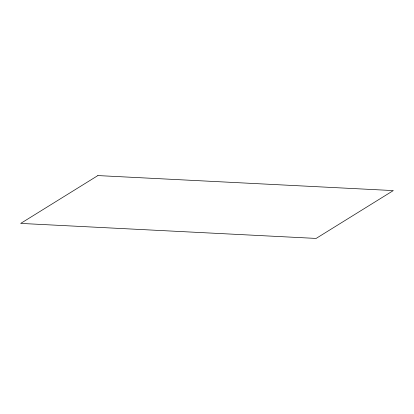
<?xml version="1.0" encoding="UTF-8"?>
<svg xmlns="http://www.w3.org/2000/svg" width="414" height="414" viewBox="0 0 414 414"><rect width="100%" height="100%" fill="white"/><g stroke="black" fill="none" stroke-linecap="round" stroke-linejoin="round"><path stroke-width="0.62" d="M97.88 175.577L20.7 223.41L316.12 238.423L393.3 190.59L97.88 175.577"/></g></svg>
